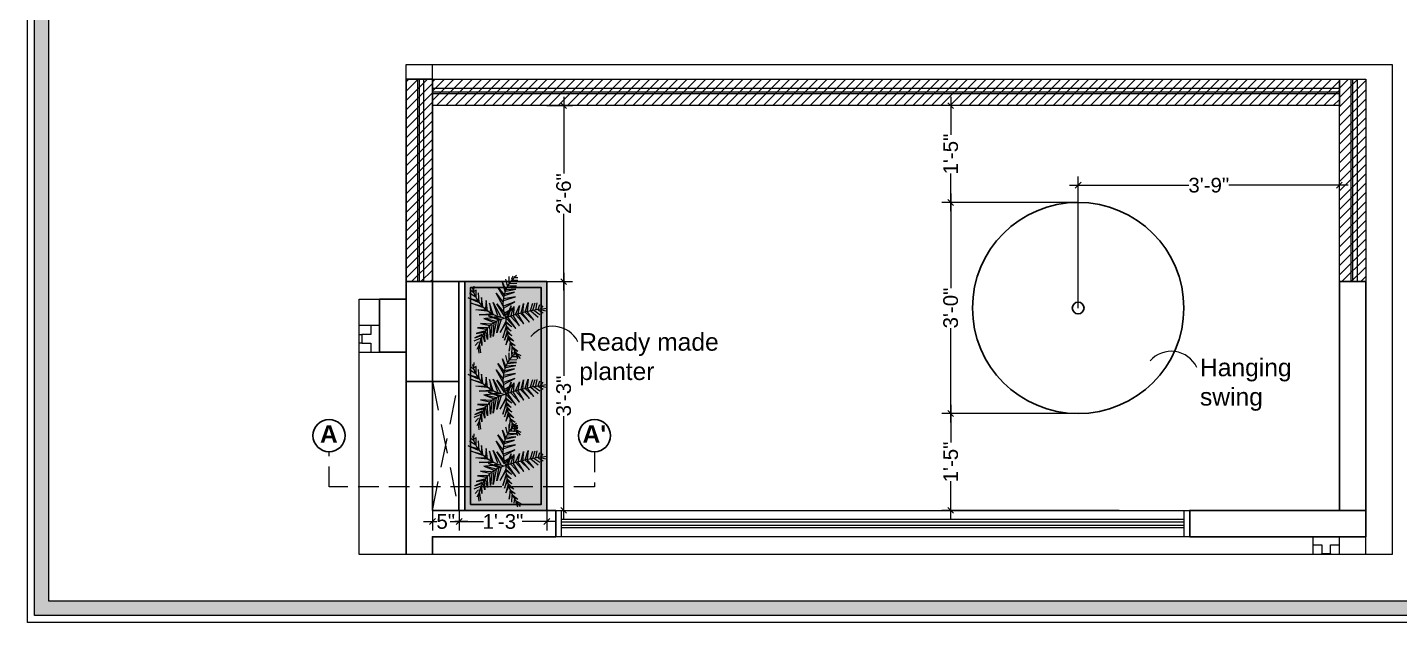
# Model space of a CAD drawing. Header units: millimetres. Extents: x 143362 to 145167, y -178521 to -176194.
# Drawn here: x 143422.7 to 143656.4, y -178505.9 to -178404.4 of the extents above; entities that cross this region are included whole.
import ezdxf

# ---------------------------------------------------------------- set-up
doc = ezdxf.new("R2010")
doc.units = ezdxf.units.MM
doc.header["$MEASUREMENT"] = 0
doc.header["$PDMODE"] = 2
for name, pattern in [('00 . GROUND FLOOR$0$DASHED', [0.75, 0.5, -0.25]), ('ACAD_ISO02W100', [15, 12, -3]), ('DASHEDX2', [1.5, 1, -0.5])]:
    doc.linetypes.add(name, pattern=pattern)
doc.layers.get('Defpoints').update_dxf_attribs({"color": 220})
doc.layers.add('AR HATCH-7', color=7, linetype='Continuous')
doc.layers.add('CAY', color=94, linetype='Continuous')
for name, color, linetype, lineweight in [('COLUMN', 1, 'Continuous', 30), ('Dimension', 10, 'DASHEDX2', 20), ('el', 7, 'Continuous', 20), ('FIRST FLOOR', 7, 'Continuous', 9), ('FIRST FLOOR ( DW_RAIL )', 7, 'Continuous', 9), ('FIRST FLOOR_( D - W & RAILING )', 251, 'Continuous', 9), ('FIRST FLOOR_( PLine )_', 251, 'Continuous', 30), ('FURNITURE', 32, 'Continuous', 9), ('Labelling', 1, 'Continuous', 25), ('NAME PLATE', 7, 'Continuous', 25), ('wall', 7, 'Continuous', 30)]:
    doc.layers.add(name, color=color, linetype=linetype, lineweight=lineweight)
doc.layers.add('XX~SLAB ( PLINE )', color=251, linetype='Continuous', plot=False)
doc.styles.add('Aerial', font='arial.ttf')
doc.styles.get("Standard").update_dxf_attribs({"font": 'arial.ttf', "height": 6})
doc.styles.add('style4', font='ARIALN.TTF')
doc.dimstyles.new('Cn_BT_9 ( BOLD )', dxfattribs={"dimtxt": 2.5, "dimasz": 1, "dimexe": 1.5, "dimexo": 0, "dimgap": 0.09, "dimtad": 0, "dimdec": 0, "dimzin": 3, "dimdsep": 46, "dimlunit": 4, "dimtxsty": 'Aerial', "dimblk": 'OBLIQUE', "dimcen": 0.09, "dimdle": 1.5, "dimclrd": 1, "dimclre": 1, "dimclrt": 5, "dimadec": 0, "dimazin": 0, "dimtfac": 0.75, "dimtdec": 0, "dimtofl": 0, "dimtmove": 0, "dimatfit": 3, "dimldrblk": 'OBLIQUE', "dimfxl": 0, "dimtolj": 1, "dimtzin": 0, "dimlwd": 15, "dimlwe": 15, "dimarcsym": 0})

# ---------------------------------------------------------------- blocks, each defined once
blk = doc.blocks.new('Archi.Space.tree2612')
at = {"layer": 'CAY', "lineweight": 25}
for p, q in [((150.077, 89.901), (150.276, 90.448)), ((150.276, 90.448), (150.153, 89.989)), ((150.306, 90.098), (150.521, 90.58)), ((150.521, 90.58), (150.398, 90.142)), ((150.552, 90.229), (150.736, 90.514)), ((150.736, 90.295), (150.889, 90.47)), ((148.33, 90.054), (147.977, 90.011)), ((148.345, 90.076), (148.131, 90.186)), ((148.483, 90.098), (148.314, 90.251)), ((148.314, 89.945), (148.621, 89.989)), ((148.667, 89.967), (148.314, 89.945)), ((148.483, 89.813), (148.82, 89.901)), ((148.897, 89.835), (148.483, 89.813)), ((148.652, 89.989), (148.514, 90.317)), ((148.59, 89.682), (148.989, 89.77)), ((149.096, 89.704), (148.59, 89.682)), ((148.667, 90.273), (148.789, 89.923)), ((148.82, 89.945), (148.667, 90.273)), ((148.866, 90.208), (148.927, 89.835)), ((148.973, 89.835), (148.866, 90.208)), ((149.127, 90.142), (149.065, 89.748)), ((149.127, 89.704), (149.127, 90.142)), ((149.341, 90.011), (149.249, 89.573)), ((149.31, 89.507), (149.341, 90.011)), ((149.571, 89.857), (149.387, 89.375)), ((149.433, 89.288), (149.571, 89.857)), ((149.571, 89.77), (149.678, 89.2)), ((149.632, 89.047), (149.571, 89.77)), ((149.74, 90.076), (149.801, 89.463)), ((149.74, 89.419), (149.74, 90.076)), ((149.893, 89.594), (149.969, 90.229)), ((149.923, 89.682), (150.398, 89.748)), ((149.969, 90.229), (149.985, 89.77)), ((150.398, 89.748), (150.031, 89.77)), ((150.123, 89.901), (150.536, 89.967)), ((150.536, 89.967), (150.184, 89.967)), ((150.322, 90.076), (150.751, 90.098)), ((150.567, 90.208), (150.889, 90.208)), ((150.827, 90.317), (151.073, 90.295)), ((150.889, 90.208), (150.827, 90.317)), ((148.682, 89.551), (149.219, 89.573)), ((149.264, 89.485), (148.682, 89.551)), ((148.728, 89.419), (149.372, 89.375)), ((149.418, 89.288), (148.728, 89.419)), ((148.897, 89.244), (149.479, 89.157)), ((149.525, 89.047), (148.897, 89.244)), ((148.914, 89.092), (149.353, 88.838)), ((149.436, 88.838), (148.914, 89.092)), ((149.694, 89.638), (149.51, 89.157)), ((149.525, 89.069), (149.694, 89.638)), ((150.306, 89.419), (149.617, 89.047)), ((149.678, 88.894), (150.245, 89.244)), ((149.709, 89.2), (150.306, 89.419)), ((149.755, 89.419), (150.276, 89.594)), ((150.276, 89.594), (149.77, 89.507)), ((150.245, 89.244), (149.877, 88.938)), ((150.138, 88.959), (150.736, 89.288)), ((150.736, 89.288), (150.306, 88.959)), ((150.536, 88.916), (151.027, 89.2)), ((151.027, 89.2), (150.659, 88.916)), ((148.083, 88.431), (147.858, 88.465)), ((148.238, 88.55), (147.905, 88.567)), ((148.048, 88.685), (148.404, 88.617)), ((148.487, 88.634), (148.048, 88.685)), ((148.238, 88.516), (148.048, 88.278)), ((148.048, 88.278), (148.095, 88.448)), ((148.463, 88.617), (148.309, 88.397)), ((148.309, 88.397), (148.38, 88.6)), ((148.344, 88.838), (148.653, 88.685)), ((148.748, 88.719), (148.344, 88.838)), ((148.771, 88.719), (148.51, 88.465)), ((148.51, 88.465), (148.629, 88.685)), ((148.558, 88.889), (148.89, 88.753)), ((148.985, 88.77), (148.558, 88.889)), ((148.677, 88.973), (149.127, 88.821)), ((149.21, 88.821), (148.677, 88.973)), ((148.997, 88.77), (148.76, 88.55)), ((148.76, 88.55), (148.902, 88.753)), ((148.985, 88.584), (149.127, 88.821)), ((149.21, 88.804), (148.985, 88.584)), ((149.571, 88.806), (149.096, 88.368)), ((149.096, 88.368), (149.632, 88.74)), ((149.448, 88.855), (149.187, 88.55)), ((149.187, 88.55), (149.353, 88.821)), ((149.663, 88.609), (149.234, 88.193)), ((149.234, 88.193), (149.709, 88.5)), ((149.617, 88.806), (150.153, 88.587)), ((150.153, 88.587), (149.648, 88.719)), ((149.678, 88.609), (150.123, 88.456)), ((150.123, 88.456), (149.709, 88.478)), ((149.74, 88.872), (150.061, 88.456)), ((150.061, 88.456), (149.801, 88.916)), ((150.046, 88.938), (150.337, 88.412)), ((150.337, 88.412), (150.138, 88.938)), ((150.398, 88.938), (150.567, 88.39)), ((150.567, 88.39), (150.475, 88.938)), ((150.628, 88.894), (150.782, 88.434)), ((150.782, 88.434), (150.69, 88.894)), ((150.827, 88.872), (151.241, 88.981)), ((150.843, 88.828), (150.935, 88.368)), ((150.935, 88.368), (150.904, 88.806)), ((151.241, 88.981), (150.919, 88.85)), ((151.027, 88.762), (151.073, 88.346)), ((151.073, 88.346), (151.088, 88.719)), ((151.088, 88.762), (151.394, 88.828)), ((151.195, 88.675), (151.211, 88.324)), ((151.226, 88.675), (151.517, 88.675)), ((151.348, 88.565), (151.348, 88.281)), ((151.394, 88.565), (151.548, 88.5)), ((151.471, 88.434), (151.471, 88.281)), ((147.929, 88.363), (147.692, 88.295)), ((147.965, 88.363), (147.846, 88.143)), ((149.74, 88.368), (149.326, 87.996)), ((149.326, 87.996), (149.785, 88.281)), ((149.816, 88.149), (149.402, 87.733)), ((149.402, 87.733), (149.831, 88.084)), ((149.862, 87.93), (149.494, 87.536)), ((149.494, 87.536), (149.893, 87.843)), ((149.755, 88.39), (150.169, 88.193)), ((150.169, 88.193), (149.785, 88.281)), ((149.831, 88.127), (150.261, 88.018)), ((150.261, 88.018), (149.831, 88.062)), ((149.877, 87.93), (150.306, 87.799)), ((150.306, 87.799), (149.908, 87.843)), ((149.923, 87.668), (149.632, 87.339)), ((149.954, 87.536), (149.755, 87.251)), ((149.969, 87.339), (149.831, 87.098)), ((149.985, 87.208), (149.923, 86.989)), ((149.939, 87.689), (150.276, 87.58)), ((149.954, 87.58), (150.291, 87.47)), ((149.969, 87.449), (150.291, 87.383)), ((149.985, 87.339), (150.215, 87.251)), ((150.015, 87.208), (150.153, 87.098))]:
    blk.add_line(p, q, dxfattribs=at)
for centre, radius, start, end in [((151.391, 88.613), 1.815, 103.15977, 172.88279), ((148.062, 88.539), 1.557, 11.06747, 94.00852), ((149.527, 85.998), 2.841, 88.72033, 129.91169), ((150.241, 87.255), 1.711, 39.60399, 112.36191)]:
    blk.add_arc(centre, radius, start, end, dxfattribs=at)
at = {"layer": 'CAY'}
blk.add_arc((141.922, 86.12), 8.146, 5.64896, 19.48728, dxfattribs=at)
blk = doc.blocks.new('_Oblique')
at = {"layer": 'wall', "color": 0, "lineweight": -2}
blk.add_line((-0.5, -0.5), (0.5, 0.5), dxfattribs=at)
blk = doc.blocks.new('*D74')
at = {"layer": 'Defpoints', "color": 0, "ltscale": 10, "transparency": 16777216}
for p in [(143511.15, -178417.73), (143514.01, -178417.73), (143511.15, -178447.73)]:
    blk.add_point(p, dxfattribs=at)
at = {"layer": 'FURNITURE', "color": 1, "lineweight": 15, "ltscale": 10, "transparency": 16777216}
for p, q in [((143511.15, -178417.73), (143515.51, -178417.73)), ((143514.01, -178416.23), (143514.01, -178429.3)), ((143514.01, -178449.23), (143514.01, -178436.16)), ((143511.15, -178447.73), (143515.51, -178447.73))]:
    blk.add_line(p, q, dxfattribs=at)
for p, rotation in [((143514.01, -178417.73), 90), ((143514.01, -178447.73), 270)]:
    blk.add_blockref('_Oblique', p, dxfattribs=dict(at, rotation=rotation))
at = {"layer": 'FURNITURE', "color": 5, "lineweight": 30, "ltscale": 10, "transparency": 16777216, "insert": (143514.01, -178432.73), "char_height": 2.5, "attachment_point": 5, "rotation": 90, "style": 'Aerial'}
blk.add_mtext('\\A1;2\'-6"', dxfattribs=at)
blk = doc.blocks.new('*D75')
at = {"layer": 'Defpoints', "color": 0, "ltscale": 10, "transparency": 16777216}
for p in [(143511.15, -178447.73), (143513.65, -178486.73), (143514.01, -178486.73)]:
    blk.add_point(p, dxfattribs=at)
at = {"layer": 'FURNITURE', "color": 1, "lineweight": 15, "ltscale": 10, "transparency": 16777216}
for p, q in [((143514.01, -178446.23), (143514.01, -178463.82)), ((143511.15, -178447.73), (143515.51, -178447.73)), ((143514.01, -178488.23), (143514.01, -178470.64)), ((143513.65, -178486.73), (143515.51, -178486.73))]:
    blk.add_line(p, q, dxfattribs=at)
for p, rotation in [((143514.01, -178447.73), 90), ((143514.01, -178486.73), 270)]:
    blk.add_blockref('_Oblique', p, dxfattribs=dict(at, rotation=rotation))
at = {"layer": 'FURNITURE', "color": 5, "lineweight": 30, "ltscale": 10, "transparency": 16777216, "insert": (143514.01, -178467.23), "char_height": 2.5, "attachment_point": 5, "rotation": 90, "style": 'Aerial'}
blk.add_mtext('\\A1;3\'-3"', dxfattribs=at)
blk = doc.blocks.new('*D77')
at = {"layer": 'Defpoints', "color": 0, "ltscale": 10, "transparency": 16777216}
for p in [(143646.15, -178431.3), (143646.15, -178447.73), (143601.65, -178452.23)]:
    blk.add_point(p, dxfattribs=at)
at = {"layer": 'FURNITURE', "color": 1, "lineweight": 15, "ltscale": 10, "transparency": 16777216}
for p, q in [((143601.65, -178452.23), (143601.65, -178429.8)), ((143646.15, -178447.73), (143646.15, -178429.8)), ((143600.15, -178431.3), (143620.48, -178431.3)), ((143647.65, -178431.3), (143627.31, -178431.3))]:
    blk.add_line(p, q, dxfattribs=at)
at = {"layer": 'FURNITURE', "color": 1, "lineweight": 15, "ltscale": 10, "transparency": 16777216, "rotation": 180}
blk.add_blockref('_Oblique', (143601.65, -178431.3), dxfattribs=at)
at = {"layer": 'FURNITURE', "color": 1, "lineweight": 15, "ltscale": 10, "transparency": 16777216}
blk.add_blockref('_Oblique', (143646.15, -178431.3), dxfattribs=at)
at = {"layer": 'FURNITURE', "color": 5, "lineweight": 30, "ltscale": 10, "transparency": 16777216, "insert": (143623.9, -178431.3), "char_height": 2.5, "attachment_point": 5, "style": 'Aerial'}
blk.add_mtext('\\A1;3\'-9"', dxfattribs=at)
blk = doc.blocks.new('*D78')
at = {"layer": 'Defpoints', "color": 0, "ltscale": 10, "transparency": 16777216}
for p in [(143579.94, -178417.73), (143601.65, -178417.73), (143601.65, -178434.23)]:
    blk.add_point(p, dxfattribs=at)
at = {"layer": 'FURNITURE', "color": 1, "lineweight": 15, "ltscale": 10, "transparency": 16777216}
for p, q in [((143601.65, -178417.73), (143578.44, -178417.73)), ((143579.94, -178416.23), (143579.94, -178422.68)), ((143579.94, -178435.73), (143579.94, -178429.27)), ((143601.65, -178434.23), (143578.44, -178434.23))]:
    blk.add_line(p, q, dxfattribs=at)
for p, rotation in [((143579.94, -178417.73), 90), ((143579.94, -178434.23), 270)]:
    blk.add_blockref('_Oblique', p, dxfattribs=dict(at, rotation=rotation))
at = {"layer": 'FURNITURE', "color": 5, "lineweight": 30, "ltscale": 10, "transparency": 16777216, "insert": (143579.94, -178425.98), "char_height": 2.5, "attachment_point": 5, "rotation": 90, "style": 'Aerial'}
blk.add_mtext('\\A1;1\'-5"', dxfattribs=at)
blk = doc.blocks.new('*D79')
at = {"layer": 'Defpoints', "color": 0, "ltscale": 10, "transparency": 16777216}
for p in [(143601.65, -178434.23), (143579.94, -178470.23), (143601.65, -178470.23)]:
    blk.add_point(p, dxfattribs=at)
at = {"layer": 'FURNITURE', "color": 1, "lineweight": 15, "ltscale": 10, "transparency": 16777216}
for p, q in [((143601.65, -178434.23), (143578.44, -178434.23)), ((143579.94, -178432.73), (143579.94, -178448.82)), ((143579.94, -178471.73), (143579.94, -178455.64)), ((143601.65, -178470.23), (143578.44, -178470.23))]:
    blk.add_line(p, q, dxfattribs=at)
for p, rotation in [((143579.94, -178434.23), 90), ((143579.94, -178470.23), 270)]:
    blk.add_blockref('_Oblique', p, dxfattribs=dict(at, rotation=rotation))
at = {"layer": 'FURNITURE', "color": 5, "lineweight": 30, "ltscale": 10, "transparency": 16777216, "insert": (143579.94, -178452.23), "char_height": 2.5, "attachment_point": 5, "rotation": 90, "style": 'Aerial'}
blk.add_mtext('\\A1;3\'-0"', dxfattribs=at)
blk = doc.blocks.new('*D80')
at = {"layer": 'Defpoints', "color": 0, "ltscale": 10, "transparency": 16777216}
for p in [(143601.65, -178470.23), (143579.94, -178486.73), (143608.65, -178486.73)]:
    blk.add_point(p, dxfattribs=at)
at = {"layer": 'FURNITURE', "color": 1, "lineweight": 15, "ltscale": 10, "transparency": 16777216}
for p, q in [((143579.94, -178468.73), (143579.94, -178475.18)), ((143601.65, -178470.23), (143578.44, -178470.23)), ((143579.94, -178488.23), (143579.94, -178481.77)), ((143608.65, -178486.73), (143578.44, -178486.73))]:
    blk.add_line(p, q, dxfattribs=at)
for p, rotation in [((143579.94, -178470.23), 90), ((143579.94, -178486.73), 270)]:
    blk.add_blockref('_Oblique', p, dxfattribs=dict(at, rotation=rotation))
at = {"layer": 'FURNITURE', "color": 5, "lineweight": 30, "ltscale": 10, "transparency": 16777216, "insert": (143579.94, -178478.48), "char_height": 2.5, "attachment_point": 5, "rotation": 90, "style": 'Aerial'}
blk.add_mtext('\\A1;1\'-5"', dxfattribs=at)
blk = doc.blocks.new('LAYOUT FILE')
at = {"layer": 'NAME PLATE', "true_color": 0xd39e00}
h = blk.add_hatch(color=42, dxfattribs=at)
h.paths.add_polyline_path([(3346889.83, -513806.18), (3346889.83, -514260.7), (3347535.56, -514260.7), (3347535.56, -513806.18)])
h.paths.add_polyline_path([(3346894.36, -513810.71), (3347531.03, -513810.71), (3347531.03, -514256.17), (3346894.36, -514256.17)], flags=16)
at = {"layer": 'NAME PLATE', "color": 42, "true_color": 0xd39e00}
for points in [[(3346887.56, -513803.91), (3347537.83, -513803.91), (3347537.83, -514262.96), (3346887.56, -514262.96)], [(3346889.83, -513806.18), (3347535.56, -513806.18), (3347535.56, -514260.7), (3346889.83, -514260.7)], [(3346894.36, -513810.71), (3347531.03, -513810.71), (3347531.03, -514256.17), (3346894.36, -514256.17)]]:
    blk.add_lwpolyline(points, close=True, dxfattribs=at)
blk = doc.blocks.new('*D97')
at = {"layer": 'Defpoints', "color": 0, "ltscale": 10, "transparency": 16777216}
for p in [(143491.65, -178486.73), (143496.19, -178486.93), (143496.19, -178488.64)]:
    blk.add_point(p, dxfattribs=at)
at = {"layer": 'FURNITURE', "color": 1, "lineweight": 15, "ltscale": 10, "transparency": 16777216}
for p, q in [((143491.65, -178486.73), (143491.65, -178490.14)), ((143496.19, -178486.93), (143496.19, -178490.14)), ((143490.15, -178488.64), (143492.39, -178488.64)), ((143497.69, -178488.64), (143495.44, -178488.64))]:
    blk.add_line(p, q, dxfattribs=at)
at = {"layer": 'FURNITURE', "color": 1, "lineweight": 15, "ltscale": 10, "transparency": 16777216, "rotation": 180}
blk.add_blockref('_Oblique', (143491.65, -178488.64), dxfattribs=at)
at = {"layer": 'FURNITURE', "color": 1, "lineweight": 15, "ltscale": 10, "transparency": 16777216}
blk.add_blockref('_Oblique', (143496.19, -178488.64), dxfattribs=at)
at = {"layer": 'FURNITURE', "color": 5, "lineweight": 30, "ltscale": 10, "transparency": 16777216, "insert": (143493.92, -178488.64), "char_height": 2.5, "attachment_point": 5, "style": 'Aerial'}
blk.add_mtext('\\A1;5"', dxfattribs=at)
blk = doc.blocks.new('*D100')
at = {"layer": 'Defpoints', "color": 0, "ltscale": 10, "transparency": 16777216}
for p in [(143496.19, -178486.93), (143511.15, -178486.73), (143511.15, -178488.64)]:
    blk.add_point(p, dxfattribs=at)
at = {"layer": 'FURNITURE', "color": 1, "lineweight": 15, "ltscale": 10, "transparency": 16777216}
for p, q in [((143496.19, -178486.93), (143496.19, -178490.14)), ((143511.15, -178486.73), (143511.15, -178490.14)), ((143494.69, -178488.64), (143500.37, -178488.64)), ((143512.65, -178488.64), (143506.96, -178488.64))]:
    blk.add_line(p, q, dxfattribs=at)
at = {"layer": 'FURNITURE', "color": 1, "lineweight": 15, "ltscale": 10, "transparency": 16777216, "rotation": 180}
blk.add_blockref('_Oblique', (143496.19, -178488.64), dxfattribs=at)
at = {"layer": 'FURNITURE', "color": 1, "lineweight": 15, "ltscale": 10, "transparency": 16777216}
blk.add_blockref('_Oblique', (143511.15, -178488.64), dxfattribs=at)
at = {"layer": 'FURNITURE', "color": 5, "lineweight": 30, "ltscale": 10, "transparency": 16777216, "insert": (143503.67, -178488.64), "char_height": 2.5, "attachment_point": 5, "style": 'Aerial'}
blk.add_mtext('\\A1;1\'-3"', dxfattribs=at)

msp = doc.modelspace()

# ---------------------------------------------------------------- hatches: boundary and pattern name
at = {"layer": 'AR HATCH-7', "lineweight": 30, "ltscale": 10, "true_color": 0xcbc7b9}
h = msp.add_hatch(color=9, dxfattribs=at)
h.dxf.hatch_style = 1
h.paths.add_polyline_path([(143511.15, -178486.73), (143511.15, -178447.73), (143497.15, -178447.73), (143497.15, -178486.73)])
h.paths.add_polyline_path([(143510.15, -178485.73), (143510.15, -178448.73), (143498.15, -178448.73), (143498.15, -178485.73)], flags=16)
at = {"layer": 'AR HATCH-7', "lineweight": 30, "ltscale": 10, "true_color": 0xcda68e}
h = msp.add_hatch(color=43, dxfattribs=at)
h.dxf.hatch_style = 1
h.paths.add_polyline_path([(143510.15, -178448.73), (143498.15, -178448.73), (143498.15, -178485.73), (143510.15, -178485.73)])
at = {"layer": 'FIRST FLOOR'}
h = msp.add_hatch(dxfattribs=at)
h.set_pattern_fill('ANSI31', color=251, scale=9, angle=180, style=0)
h.set_pattern_definition([(225, (-3150.4835, -2500.3159), (0.795495129, -0.795495129), [])])
h.paths.add_polyline_path([(143491.65, -178413.23), (143487.15, -178413.23), (143487.15, -178447.73), (143491.65, -178447.73)])
h = msp.add_hatch(dxfattribs=at)
h.set_pattern_fill('ANSI31', color=251, scale=9, angle=180, style=0)
h.set_pattern_definition([(225, (143641.6453, -178413.2293), (0.795495, -0.795495), [])])
h.paths.add_polyline_path([(143646.15, -178417.73), (143491.65, -178417.73), (143491.65, -178413.23), (143646.15, -178413.23)])
h = msp.add_hatch(dxfattribs=at)
h.set_pattern_fill('ANSI31', color=251, scale=9, angle=180, style=0)
h.set_pattern_definition([(225, (-3190.8695, -2500.3159), (0.795495129, -0.795495129), [])])
h.paths.add_polyline_path([(143650.65, -178413.23), (143646.15, -178413.23), (143646.15, -178447.73), (143650.65, -178447.73)])

# ---------------------------------------------------------------- linework, layer by layer
at = {"color": 1, "linetype": '00 . GROUND FLOOR$0$DASHED', "lineweight": 5, "ltscale": 7}
msp.add_lwpolyline([(143519.25, -178476.73), (143519.25, -178482.73), (143474.04, -178482.73), (143474.04, -178476.73)], dxfattribs=at)
at = {"layer": 'COLUMN'}
msp.add_lwpolyline([(143496.15, -178464.73), (143487.15, -178464.73), (143487.15, -178447.73), (143496.15, -178447.73)], close=True, dxfattribs=at)
at = {"layer": 'el', "color": 1, "lineweight": 30, "ltscale": 10}
for centre in [(143474.04, -178473.99), (143519.26, -178473.99)]:
    msp.add_circle(centre, 2.74, dxfattribs=at)
at = {"layer": 'FIRST FLOOR'}
for p, q in [((143487.15, -178413.23), (143487.15, -178494.23)), ((143491.65, -178413.23), (143491.65, -178486.73)), ((143650.65, -178494.23), (143650.65, -178450.73)), ((143491.65, -178486.73), (143650.65, -178486.73)), ((143512.65, -178491.23), (143512.65, -178486.73)), ((143620.65, -178491.23), (143620.65, -178486.73)), ((143491.65, -178491.23), (143491.65, -178494.23)), ((143491.65, -178491.23), (143512.65, -178491.23)), ((143620.65, -178491.23), (143641.65, -178491.23)), ((143641.65, -178491.23), (143641.65, -178494.23))]:
    msp.add_line(p, q, dxfattribs=at)
msp.add_lwpolyline([(143491.65, -178450.73), (143491.65, -178410.73), (143655.15, -178410.73), (143655.15, -178494.23)], dxfattribs=at)
for points in [[(143646.15, -178417.73), (143491.65, -178417.73), (143491.65, -178413.23), (143646.15, -178413.23)], [(143646.15, -178413.23), (143650.65, -178413.23), (143650.65, -178447.73), (143646.15, -178447.73)]]:
    msp.add_lwpolyline(points, close=True, dxfattribs=at)
at = {"layer": 'FIRST FLOOR', "color": 1, "linetype": 'ACAD_ISO02W100', "ltscale": 0.7}
msp.add_lwpolyline([(143491.65, -178413.23), (143650.65, -178413.23), (143650.65, -178486.73)], dxfattribs=at)
at = {"layer": 'FIRST FLOOR ( DW_RAIL )'}
for points in [[(143513.65, -178491.23), (143513.65, -178486.73)], [(143619.65, -178486.73), (143619.65, -178491.23)], [(143620.65, -178491.23), (143512.45, -178491.23)]]:
    msp.add_lwpolyline(points, dxfattribs=at)
for points in [[(143619.65, -178488.73), (143513.65, -178488.73), (143513.65, -178488.23), (143619.65, -178488.23)], [(143619.65, -178489.73), (143513.65, -178489.73), (143513.65, -178489.23), (143619.65, -178489.23)]]:
    msp.add_lwpolyline(points, close=True, dxfattribs=at)
at = {"layer": 'FIRST FLOOR_( D - W & RAILING )', "color": 32}
for points in [[(143490.15, -178447.73), (143489.15, -178447.73), (143489.15, -178413.23), (143490.15, -178413.23), (143490.15, -178447.73), (143489.45, -178447.73), (143489.45, -178413.23), (143490.15, -178413.23)], [(143649.15, -178447.73), (143648.15, -178447.73), (143648.15, -178413.23), (143649.15, -178413.23), (143649.15, -178447.73), (143648.45, -178447.73), (143648.45, -178413.23), (143649.15, -178413.23)], [(143646.15, -178414.73), (143646.15, -178415.73), (143491.65, -178415.73), (143491.65, -178414.73), (143646.15, -178414.73), (143646.15, -178415.43), (143491.65, -178415.43), (143491.65, -178414.73)]]:
    msp.add_lwpolyline(points, close=True, dxfattribs=at)
at = {"layer": 'FIRST FLOOR_( PLine )_'}
msp.add_lwpolyline([(143491.65, -178494.23), (143491.65, -178491.23), (143512.65, -178491.23), (143512.65, -178486.73), (143491.65, -178486.73), (143491.65, -178413.23), (143487.15, -178413.23), (143487.15, -178494.23)], dxfattribs=at)
for points in [[(143650.65, -178486.73), (143646.15, -178486.73), (143646.15, -178447.73), (143650.65, -178447.73)], [(143487.15, -178459.73), (143482.65, -178459.73), (143482.65, -178450.73), (143487.15, -178450.73)], [(143641.65, -178491.23), (143620.65, -178491.23), (143620.65, -178486.73), (143650.65, -178486.73), (143650.65, -178491.23), (143650.65, -178491.23), (143650.65, -178491.23), (143641.65, -178491.23)]]:
    msp.add_lwpolyline(points, close=True, dxfattribs=at)
at = {"layer": 'FURNITURE', "linetype": '00 . GROUND FLOOR$0$DASHED', "lineweight": 25, "ltscale": 10}
for p, q in [((143491.65, -178464.73), (143496.15, -178486.73)), ((143491.65, -178486.73), (143496.15, -178464.73))]:
    msp.add_line(p, q, dxfattribs=at)
at = {"layer": 'FURNITURE', "lineweight": 30, "ltscale": 10}
for points in [[(143497.15, -178447.73), (143496.15, -178447.73), (143496.15, -178486.73), (143497.15, -178486.73)], [(143497.15, -178486.73), (143497.15, -178447.73), (143511.15, -178447.73), (143511.15, -178486.73)], [(143498.15, -178485.73), (143498.15, -178448.73), (143510.15, -178448.73), (143510.15, -178485.73)], [(143496.15, -178464.73), (143491.65, -178464.73), (143491.65, -178486.73), (143496.15, -178486.73)]]:
    msp.add_lwpolyline(points, close=True, dxfattribs=at)
msp.add_circle((143601.65, -178452.23), 18, dxfattribs=at)
at = {"layer": 'FURNITURE', "color": 7, "lineweight": 30, "ltscale": 10}
msp.add_circle((143601.65, -178452.23), 1, dxfattribs=at)
at = {"layer": 'Labelling', "color": 1}
for centre, start, end in [((143512.13, -178460.18), 27.261, 140.0348), ((143617.5, -178464.44), 25.6316, 138.4054)]:
    msp.add_arc(centre, 4.83, start, end, dxfattribs=at)
at = {"layer": 'XX~SLAB ( PLINE )', "lineweight": 25}
msp.add_lwpolyline([(143655.15, -178494.23), (143479.15, -178494.23), (143479.15, -178450.73), (143487.15, -178450.73), (143487.15, -178410.73), (143655.15, -178410.73)], close=True, dxfattribs=at)
at = {"layer": 'XX~SLAB ( PLINE )'}
for points in [[(143479.15, -178456.73), (143479.65, -178456.73), (143479.65, -178458.23), (143481.15, -178458.23), (143481.15, -178459.73), (143482.65, -178459.73), (143482.65, -178455.23), (143481.15, -178455.23), (143481.15, -178456.73), (143479.65, -178456.73), (143479.65, -178458.23), (143479.15, -178458.23)], [(143479.15, -178459.73), (143482.65, -178459.73), (143482.65, -178455.23), (143479.15, -178455.23)], [(143643.15, -178494.23), (143643.15, -178494.08), (143644.65, -178494.08), (143644.65, -178492.58), (143646.15, -178492.58), (143646.15, -178491.23), (143641.65, -178491.23), (143641.65, -178492.58), (143643.15, -178492.58), (143643.15, -178494.08), (143644.65, -178494.08), (143644.65, -178494.23)], [(143646.15, -178494.23), (143646.15, -178491.23), (143641.65, -178491.23), (143641.65, -178494.23)]]:
    msp.add_lwpolyline(points, dxfattribs=at)

# ---------------------------------------------------------------- block references
at = {"xscale": 3.674209102436016, "yscale": 3.674209102436016, "zscale": 3.674209102436016, "rotation": 90}
for p in [(143830.55, -179003.56), (143830.55, -179016.59), (143830.55, -179028.77)]:
    msp.add_blockref('Archi.Space.tree2612', p, dxfattribs=at)
at = {"layer": 'NAME PLATE', "lineweight": 0, "xscale": 0.535382353728937, "yscale": 0.535382353728937, "zscale": 0.535382353728937}
msp.add_blockref('LAYOUT FILE', (-1648441.88, 96821.46, 0.13), dxfattribs=at)

# ---------------------------------------------------------------- texts
at = {"layer": 'Dimension', "char_height": 3, "attachment_point": 5}
for s, insert in [('\\A1;{\\fArial|b1|i0|c0|p34;\\C7;A}', (143474.01, -178473.71)), ("\\A1;{\\fArial|b1|i0|c0|p34;\\C7;A'}", (143519.23, -178473.71))]:
    msp.add_mtext(s, dxfattribs=dict(at, insert=insert))
at = {"layer": 'Labelling', "color": 1, "char_height": 3, "width": 33.4543, "attachment_point": 5, "style": 'style4'}
for s, insert in [('\\A1;\\pxql;{\\fArial|b0|i0|c0|p34;Ready made planter}', (143533.39, -178460.96)), ('\\A1;\\pxql;{\\fArial|b0|i0|c0|p34;Hanging \\Pswing}', (143639.13, -178465.31))]:
    msp.add_mtext(s, dxfattribs=dict(at, insert=insert))

# ---------------------------------------------------------------- dimensions: what is measured, and where the dimension line sits
at = {"layer": 'FURNITURE', "lineweight": 30, "ltscale": 10}
for base, p1, p2, picture, middle in [((143514.01, -178417.73), (143511.15, -178447.73), (143511.15, -178417.73), '*D74', (143514.01, -178432.73)), ((143579.94486605, -178417.72926625), (143601.64528499, -178434.22926625), (143601.64528499, -178417.72926625), '*D78', (143579.94486605, -178425.97926625))]:
    dim = msp.add_linear_dim(base=base, p1=p1, p2=p2, angle=90, dimstyle='Cn_BT_9 ( BOLD )', dxfattribs=at)
    dim.commit()
    dim.dimension.update_dxf_attribs({"geometry": picture, "text_midpoint": middle})
for base, p1, p2, picture, middle in [((143646.14528499, -178431.29751643), (143601.64528499, -178452.22926625), (143646.14528499, -178447.72926625), '*D77', (143623.89528499, -178431.29751643)), ((143496.19, -178488.64), (143491.65, -178486.73), (143496.19, -178486.93), '*D97', (143493.92, -178488.64))]:
    dim = msp.add_linear_dim(base=base, p1=p1, p2=p2, dimstyle='Cn_BT_9 ( BOLD )', dxfattribs=at)
    dim.commit()
    dim.dimension.update_dxf_attribs({"geometry": picture, "text_midpoint": middle})
for base, p1, p2, picture, middle in [((143579.94, -178470.23), (143601.65, -178434.23), (143601.65, -178470.23), '*D79', (143579.94, -178452.23)), ((143514.01, -178486.73), (143511.15, -178447.73), (143513.65, -178486.73), '*D75', (143514.01, -178467.23)), ((143579.94486605, -178486.72926625), (143601.64528499, -178470.22926625), (143608.64528499, -178486.72926625), '*D80', (143579.94486605, -178478.47926625))]:
    dim = msp.add_linear_dim(base=base, p1=p1, p2=p2, angle=90, dimstyle='Cn_BT_9 ( BOLD )', override={"dimtmove": 1}, dxfattribs=at)
    dim.commit()
    dim.dimension.update_dxf_attribs({"geometry": picture, "text_midpoint": middle})
dim = msp.add_linear_dim(base=(143511.15, -178488.64), p1=(143496.19, -178486.93), p2=(143511.15, -178486.73), dimstyle='Cn_BT_9 ( BOLD )', override={"dimtmove": 1}, dxfattribs=at)
dim.commit()
dim.dimension.update_dxf_attribs({"geometry": '*D100', "text_midpoint": (143503.67, -178488.64)})

doc.saveas('drawing.dxf')
